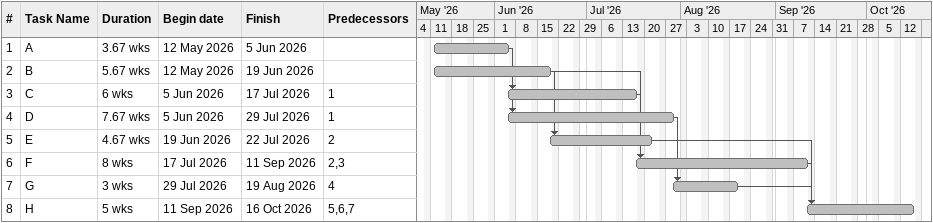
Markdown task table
| ID | Task | Duration | Start | Finish | Predecessors |
|---|---|---|---|---|---|
| 1 | A | 3.67w | 2026-05-12 | 2026-06-05 |  |
| 2 | B | 5.67w | 2026-05-12 | 2026-06-19 |  |
| 3 | C | 6w | 2026-06-05 | 2026-07-17 | 1 |
| 4 | D | 7.67w | 2026-06-05 | 2026-07-29 | 1 |
| 5 | E | 4.67w | 2026-06-19 | 2026-07-22 | 2 |
| 6 | F | 8w | 2026-07-17 | 2026-09-11 | 2, 3 |
| 7 | G | 3w | 2026-07-29 | 2026-08-19 | 4 |
| 8 | H | 5w | 2026-09-11 | 2026-10-16 | 5, 6, 7 |
